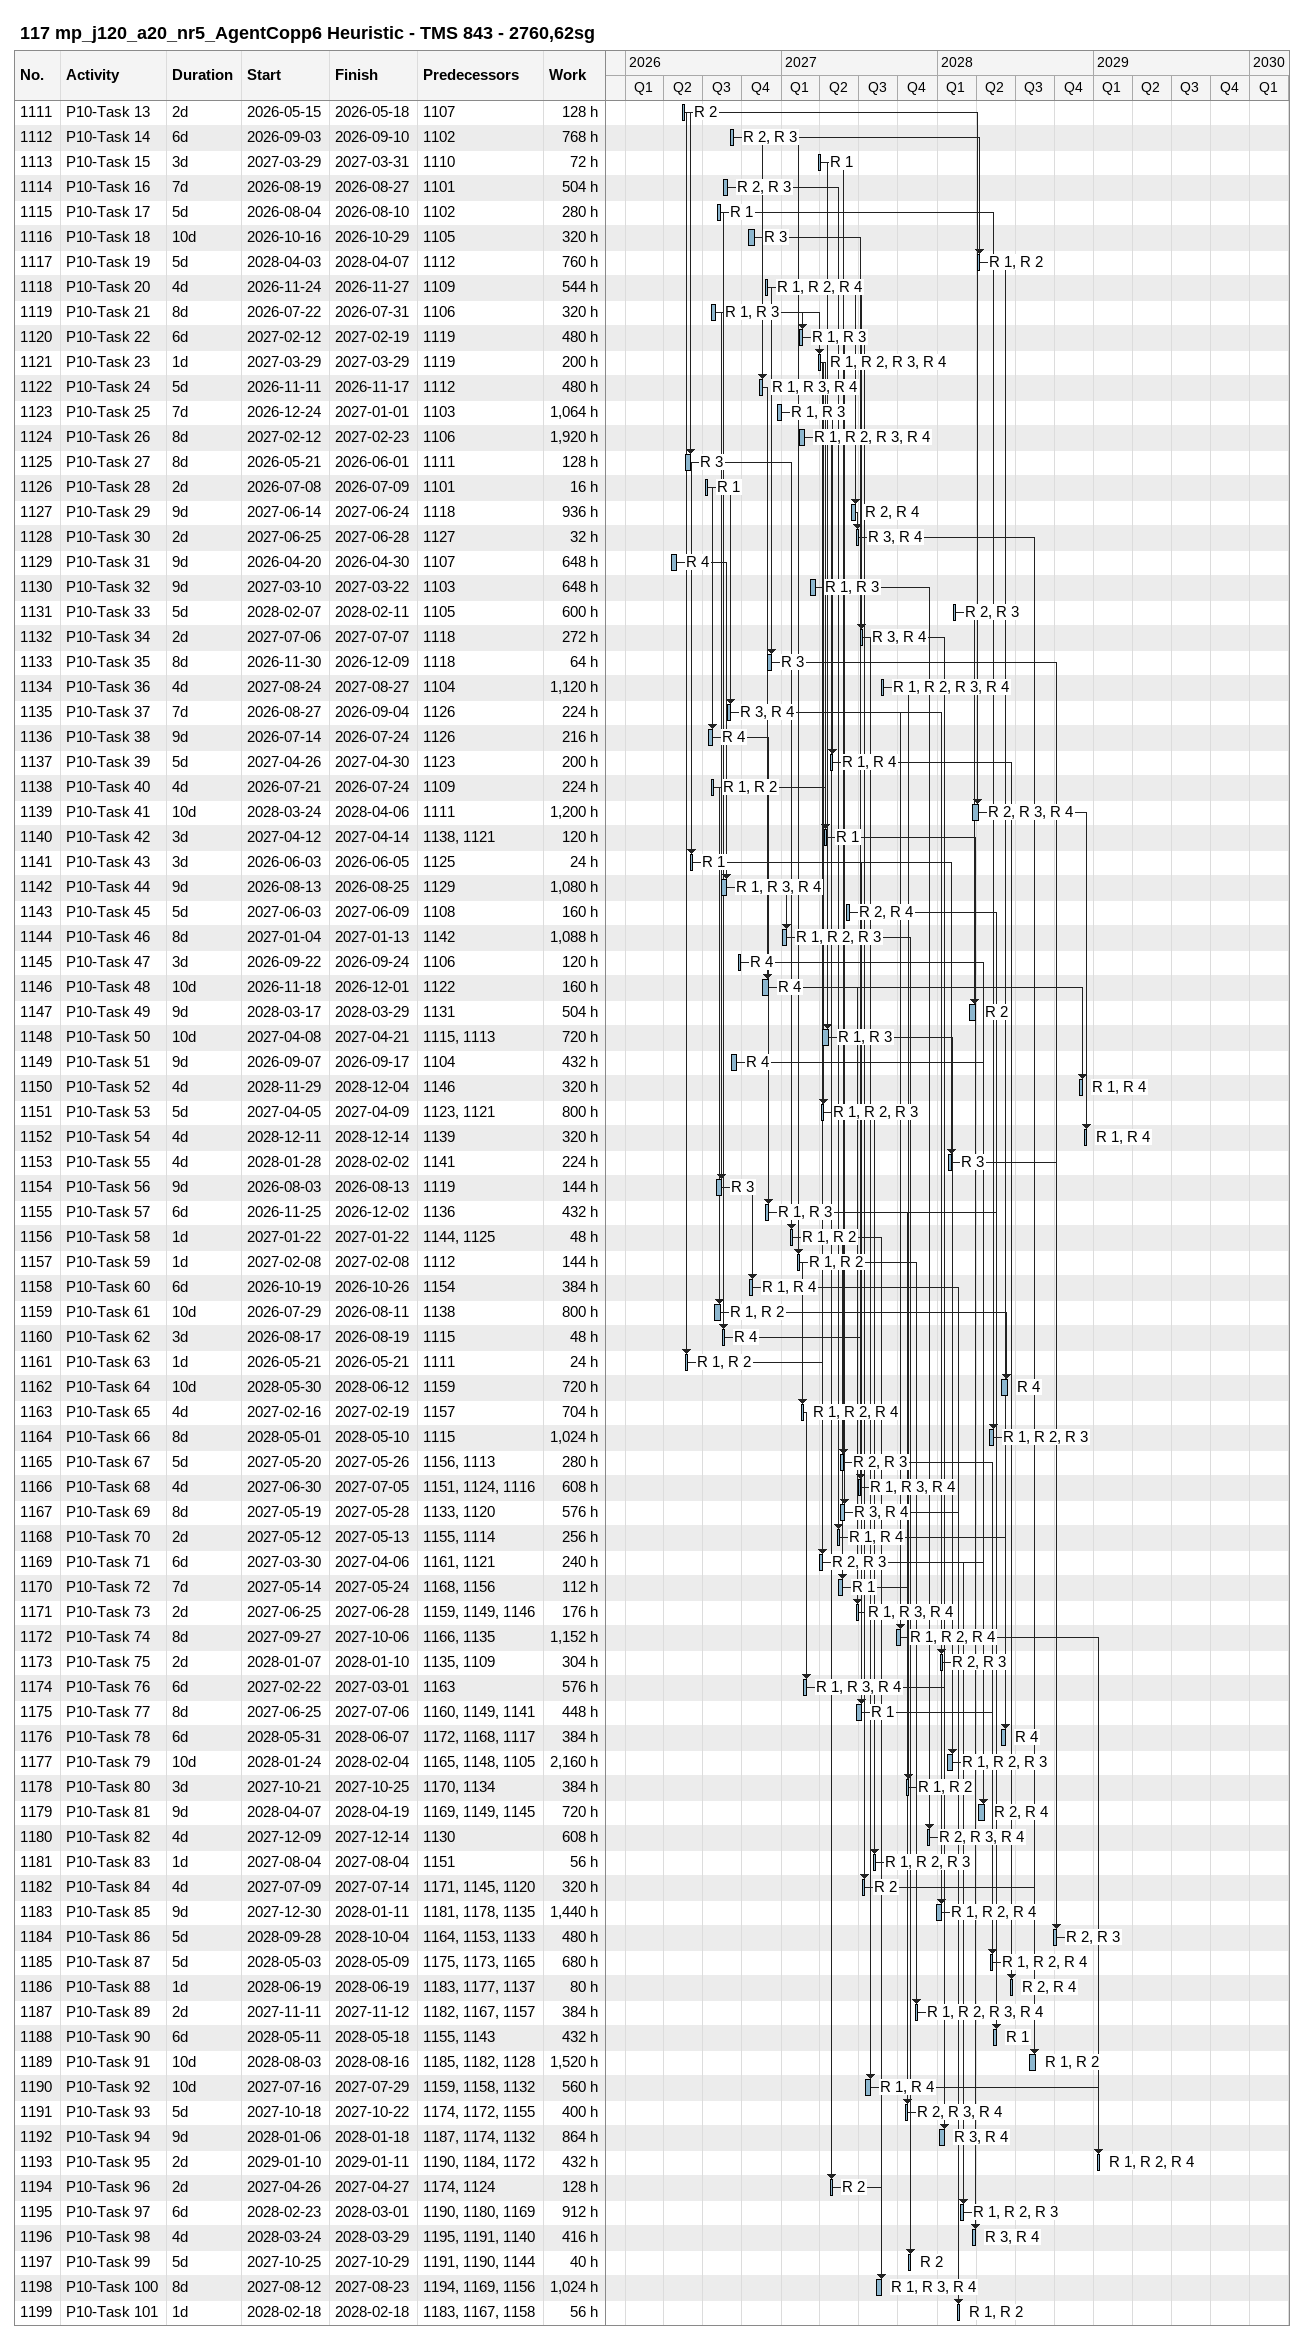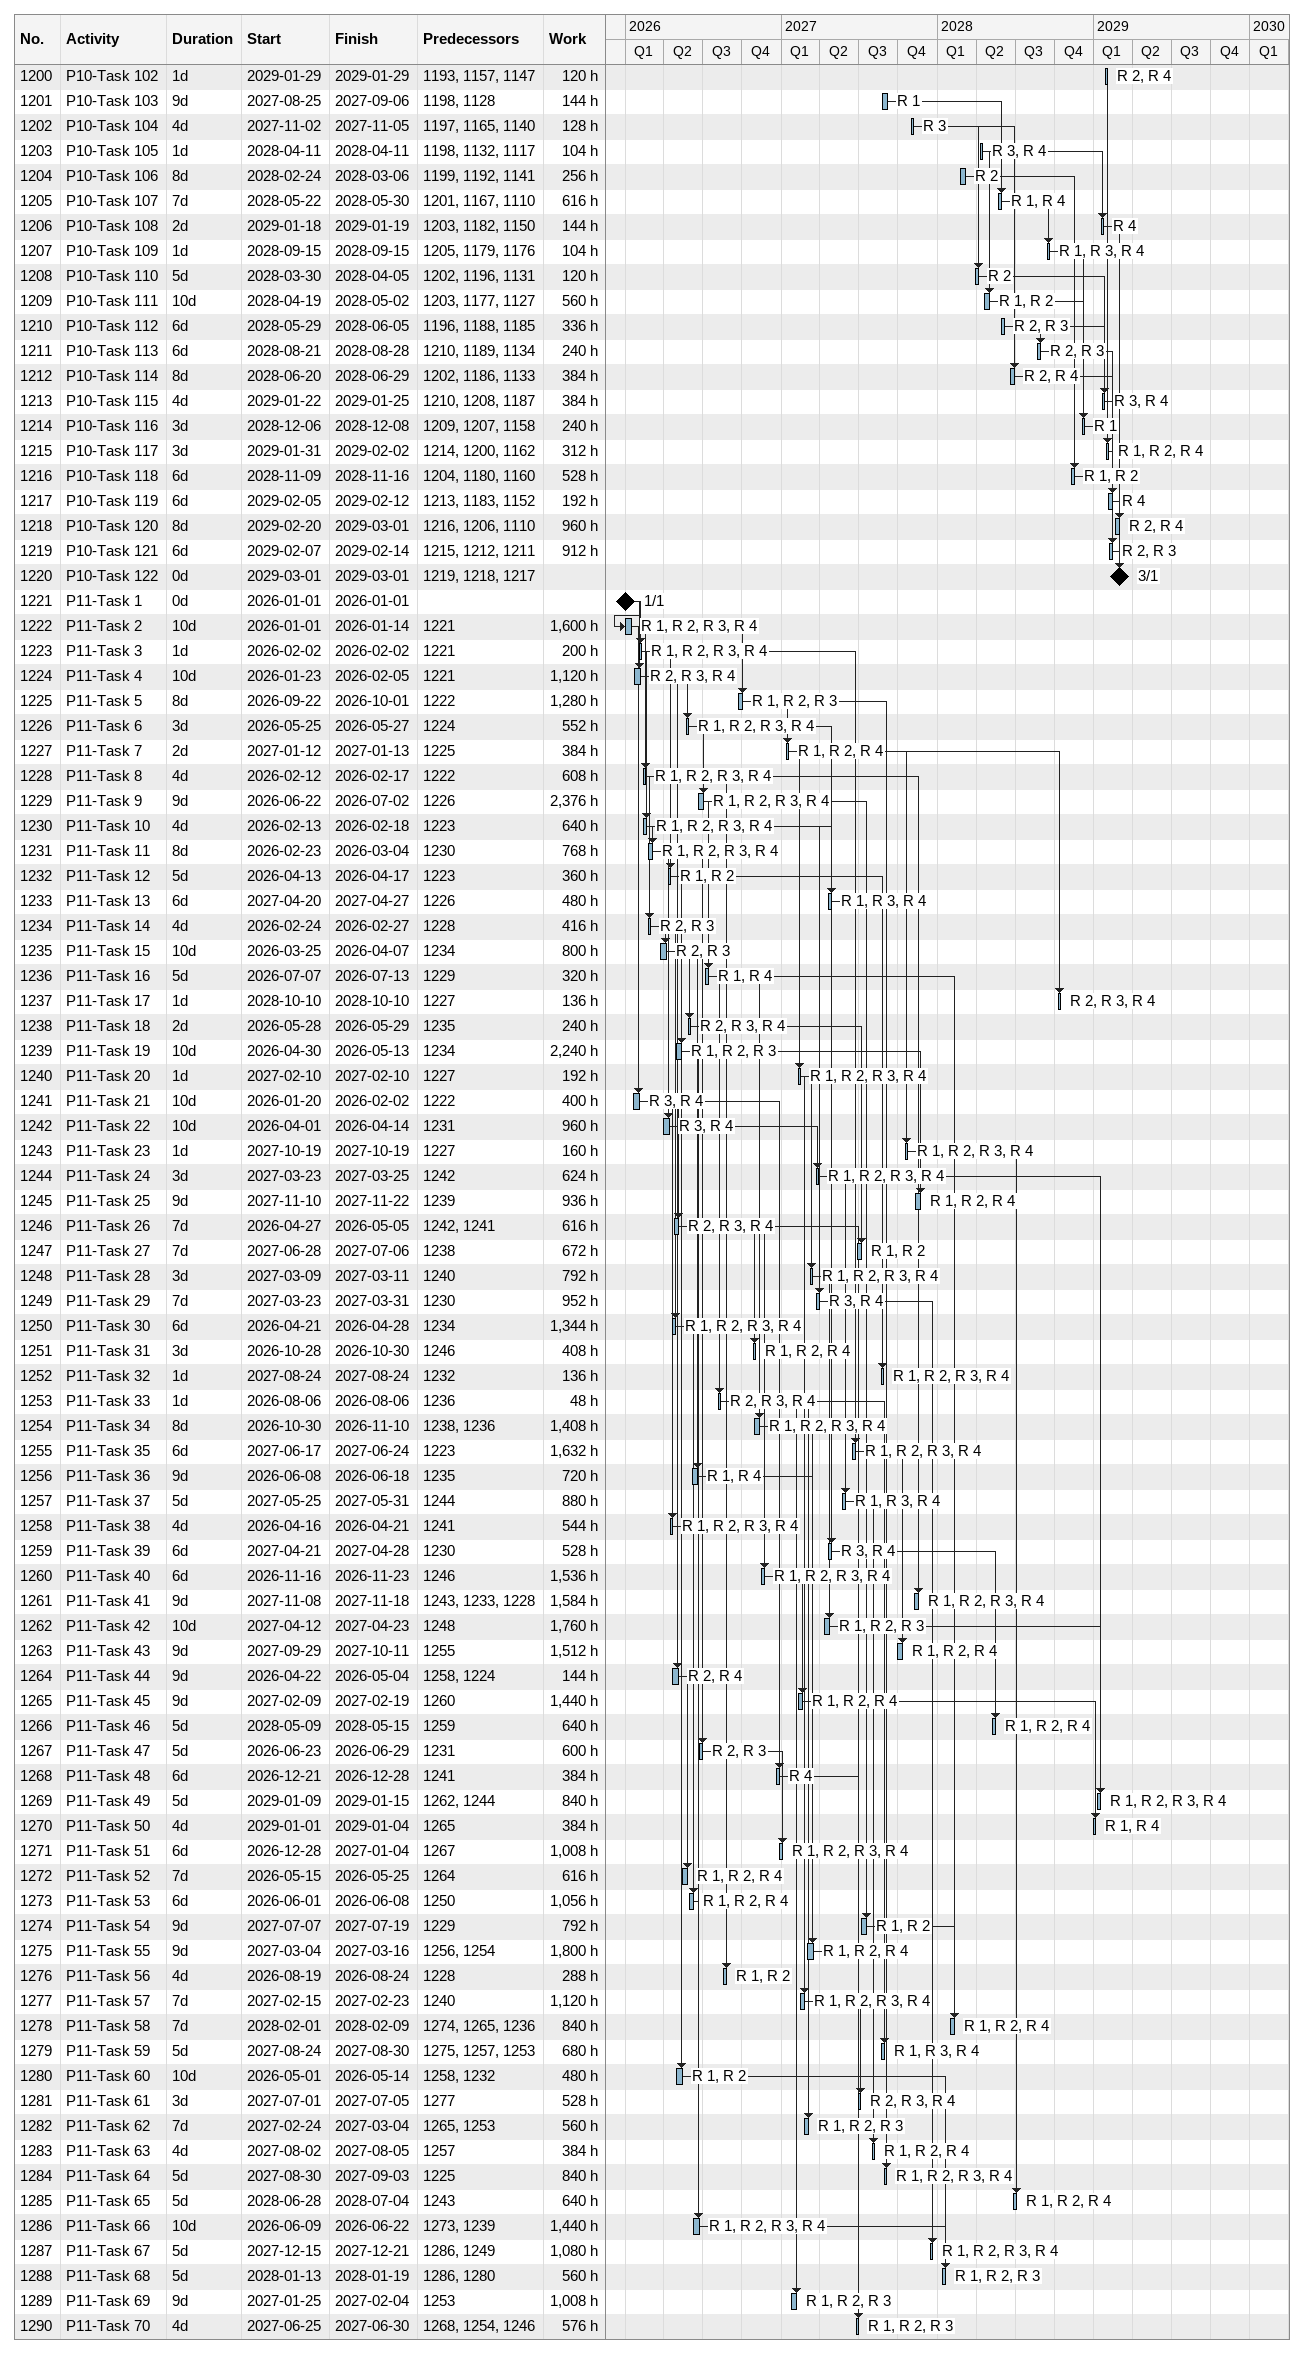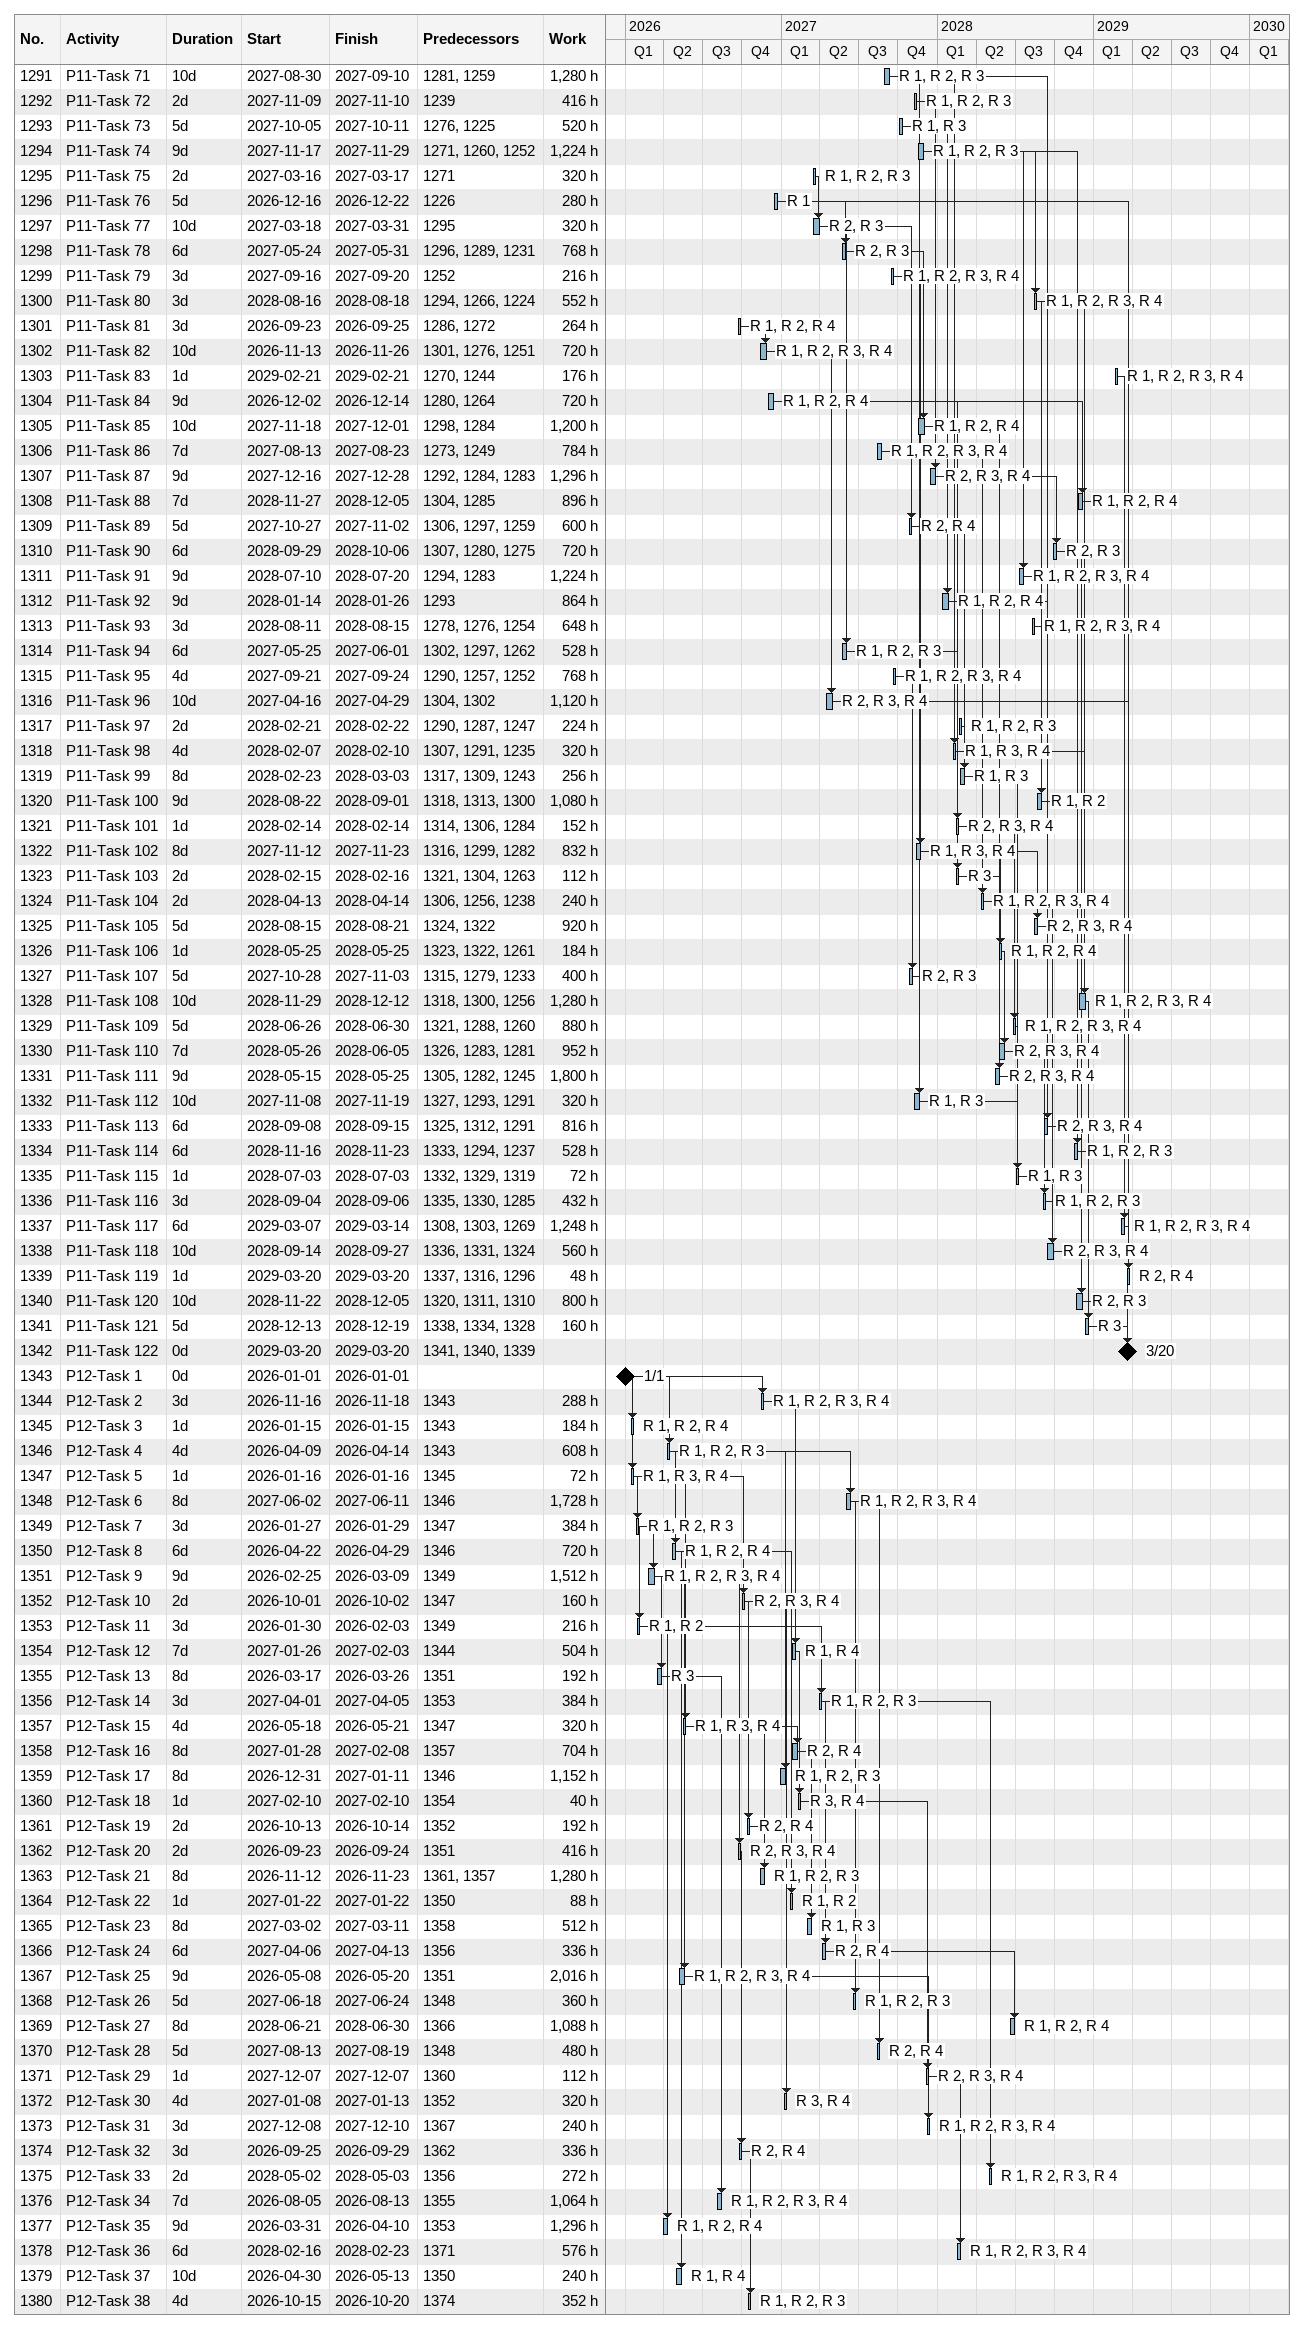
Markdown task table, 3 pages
117 mp_j120_a20_nr5_AgentCopp6 Heuristic - TMS 843 - 2760,62sg

| ID | Task | Duration | Start | Finish | Predecessors | Resources | Work (h) |
|---|---|---|---|---|---|---|---|
| 1111 | P10-Task 13 | 2d | 2026-05-15 | 2026-05-18 | 1107 | R 2 | 128 |
| 1112 | P10-Task 14 | 6d | 2026-09-03 | 2026-09-10 | 1102 | R 2, R 3 | 768 |
| 1113 | P10-Task 15 | 3d | 2027-03-29 | 2027-03-31 | 1110 | R 1 | 72 |
| 1114 | P10-Task 16 | 7d | 2026-08-19 | 2026-08-27 | 1101 | R 2, R 3 | 504 |
| 1115 | P10-Task 17 | 5d | 2026-08-04 | 2026-08-10 | 1102 | R 1 | 280 |
| 1116 | P10-Task 18 | 10d | 2026-10-16 | 2026-10-29 | 1105 | R 3 | 320 |
| 1117 | P10-Task 19 | 5d | 2028-04-03 | 2028-04-07 | 1112 | R 1, R 2 | 760 |
| 1118 | P10-Task 20 | 4d | 2026-11-24 | 2026-11-27 | 1109 | R 1, R 2, R 4 | 544 |
| 1119 | P10-Task 21 | 8d | 2026-07-22 | 2026-07-31 | 1106 | R 1, R 3 | 320 |
| 1120 | P10-Task 22 | 6d | 2027-02-12 | 2027-02-19 | 1119 | R 1, R 3 | 480 |
| 1121 | P10-Task 23 | 1d | 2027-03-29 | 2027-03-29 | 1119 | R 1, R 2, R 3, R 4 | 200 |
| 1122 | P10-Task 24 | 5d | 2026-11-11 | 2026-11-17 | 1112 | R 1, R 3, R 4 | 480 |
| 1123 | P10-Task 25 | 7d | 2026-12-24 | 2027-01-01 | 1103 | R 1, R 3 | 1064 |
| 1124 | P10-Task 26 | 8d | 2027-02-12 | 2027-02-23 | 1106 | R 1, R 2, R 3, R 4 | 1920 |
| 1125 | P10-Task 27 | 8d | 2026-05-21 | 2026-06-01 | 1111 | R 3 | 128 |
| 1126 | P10-Task 28 | 2d | 2026-07-08 | 2026-07-09 | 1101 | R 1 | 16 |
| 1127 | P10-Task 29 | 9d | 2027-06-14 | 2027-06-24 | 1118 | R 2, R 4 | 936 |
| 1128 | P10-Task 30 | 2d | 2027-06-25 | 2027-06-28 | 1127 | R 3, R 4 | 32 |
| 1129 | P10-Task 31 | 9d | 2026-04-20 | 2026-04-30 | 1107 | R 4 | 648 |
| 1130 | P10-Task 32 | 9d | 2027-03-10 | 2027-03-22 | 1103 | R 1, R 3 | 648 |
| 1131 | P10-Task 33 | 5d | 2028-02-07 | 2028-02-11 | 1105 | R 2, R 3 | 600 |
| 1132 | P10-Task 34 | 2d | 2027-07-06 | 2027-07-07 | 1118 | R 3, R 4 | 272 |
| 1133 | P10-Task 35 | 8d | 2026-11-30 | 2026-12-09 | 1118 | R 3 | 64 |
| 1134 | P10-Task 36 | 4d | 2027-08-24 | 2027-08-27 | 1104 | R 1, R 2, R 3, R 4 | 1120 |
| 1135 | P10-Task 37 | 7d | 2026-08-27 | 2026-09-04 | 1126 | R 3, R 4 | 224 |
| 1136 | P10-Task 38 | 9d | 2026-07-14 | 2026-07-24 | 1126 | R 4 | 216 |
| 1137 | P10-Task 39 | 5d | 2027-04-26 | 2027-04-30 | 1123 | R 1, R 4 | 200 |
| 1138 | P10-Task 40 | 4d | 2026-07-21 | 2026-07-24 | 1109 | R 1, R 2 | 224 |
| 1139 | P10-Task 41 | 10d | 2028-03-24 | 2028-04-06 | 1111 | R 2, R 3, R 4 | 1200 |
| 1140 | P10-Task 42 | 3d | 2027-04-12 | 2027-04-14 | 1138, 1121 | R 1 | 120 |
| 1141 | P10-Task 43 | 3d | 2026-06-03 | 2026-06-05 | 1125 | R 1 | 24 |
| 1142 | P10-Task 44 | 9d | 2026-08-13 | 2026-08-25 | 1129 | R 1, R 3, R 4 | 1080 |
| 1143 | P10-Task 45 | 5d | 2027-06-03 | 2027-06-09 | 1108 | R 2, R 4 | 160 |
| 1144 | P10-Task 46 | 8d | 2027-01-04 | 2027-01-13 | 1142 | R 1, R 2, R 3 | 1088 |
| 1145 | P10-Task 47 | 3d | 2026-09-22 | 2026-09-24 | 1106 | R 4 | 120 |
| 1146 | P10-Task 48 | 10d | 2026-11-18 | 2026-12-01 | 1122 | R 4 | 160 |
| 1147 | P10-Task 49 | 9d | 2028-03-17 | 2028-03-29 | 1131 | R 2 | 504 |
| 1148 | P10-Task 50 | 10d | 2027-04-08 | 2027-04-21 | 1115, 1113 | R 1, R 3 | 720 |
| 1149 | P10-Task 51 | 9d | 2026-09-07 | 2026-09-17 | 1104 | R 4 | 432 |
| 1150 | P10-Task 52 | 4d | 2028-11-29 | 2028-12-04 | 1146 | R 1, R 4 | 320 |
| 1151 | P10-Task 53 | 5d | 2027-04-05 | 2027-04-09 | 1123, 1121 | R 1, R 2, R 3 | 800 |
| 1152 | P10-Task 54 | 4d | 2028-12-11 | 2028-12-14 | 1139 | R 1, R 4 | 320 |
| 1153 | P10-Task 55 | 4d | 2028-01-28 | 2028-02-02 | 1141 | R 3 | 224 |
| 1154 | P10-Task 56 | 9d | 2026-08-03 | 2026-08-13 | 1119 | R 3 | 144 |
| 1155 | P10-Task 57 | 6d | 2026-11-25 | 2026-12-02 | 1136 | R 1, R 3 | 432 |
| 1156 | P10-Task 58 | 1d | 2027-01-22 | 2027-01-22 | 1144, 1125 | R 1, R 2 | 48 |
| 1157 | P10-Task 59 | 1d | 2027-02-08 | 2027-02-08 | 1112 | R 1, R 2 | 144 |
| 1158 | P10-Task 60 | 6d | 2026-10-19 | 2026-10-26 | 1154 | R 1, R 4 | 384 |
| 1159 | P10-Task 61 | 10d | 2026-07-29 | 2026-08-11 | 1138 | R 1, R 2 | 800 |
| 1160 | P10-Task 62 | 3d | 2026-08-17 | 2026-08-19 | 1115 | R 4 | 48 |
| 1161 | P10-Task 63 | 1d | 2026-05-21 | 2026-05-21 | 1111 | R 1, R 2 | 24 |
| 1162 | P10-Task 64 | 10d | 2028-05-30 | 2028-06-12 | 1159 | R 4 | 720 |
| 1163 | P10-Task 65 | 4d | 2027-02-16 | 2027-02-19 | 1157 | R 1, R 2, R 4 | 704 |
| 1164 | P10-Task 66 | 8d | 2028-05-01 | 2028-05-10 | 1115 | R 1, R 2, R 3 | 1024 |
| 1165 | P10-Task 67 | 5d | 2027-05-20 | 2027-05-26 | 1156, 1113 | R 2, R 3 | 280 |
| 1166 | P10-Task 68 | 4d | 2027-06-30 | 2027-07-05 | 1151, 1124, 1116 | R 1, R 3, R 4 | 608 |
| 1167 | P10-Task 69 | 8d | 2027-05-19 | 2027-05-28 | 1133, 1120 | R 3, R 4 | 576 |
| 1168 | P10-Task 70 | 2d | 2027-05-12 | 2027-05-13 | 1155, 1114 | R 1, R 4 | 256 |
| 1169 | P10-Task 71 | 6d | 2027-03-30 | 2027-04-06 | 1161, 1121 | R 2, R 3 | 240 |
| 1170 | P10-Task 72 | 7d | 2027-05-14 | 2027-05-24 | 1168, 1156 | R 1 | 112 |
| 1171 | P10-Task 73 | 2d | 2027-06-25 | 2027-06-28 | 1159, 1149, 1146 | R 1, R 3, R 4 | 176 |
| 1172 | P10-Task 74 | 8d | 2027-09-27 | 2027-10-06 | 1166, 1135 | R 1, R 2, R 4 | 1152 |
| 1173 | P10-Task 75 | 2d | 2028-01-07 | 2028-01-10 | 1135, 1109 | R 2, R 3 | 304 |
| 1174 | P10-Task 76 | 6d | 2027-02-22 | 2027-03-01 | 1163 | R 1, R 3, R 4 | 576 |
| 1175 | P10-Task 77 | 8d | 2027-06-25 | 2027-07-06 | 1160, 1149, 1141 | R 1 | 448 |
| 1176 | P10-Task 78 | 6d | 2028-05-31 | 2028-06-07 | 1172, 1168, 1117 | R 4 | 384 |
| 1177 | P10-Task 79 | 10d | 2028-01-24 | 2028-02-04 | 1165, 1148, 1105 | R 1, R 2, R 3 | 2160 |
| 1178 | P10-Task 80 | 3d | 2027-10-21 | 2027-10-25 | 1170, 1134 | R 1, R 2 | 384 |
| 1179 | P10-Task 81 | 9d | 2028-04-07 | 2028-04-19 | 1169, 1149, 1145 | R 2, R 4 | 720 |
| 1180 | P10-Task 82 | 4d | 2027-12-09 | 2027-12-14 | 1130 | R 2, R 3, R 4 | 608 |
| 1181 | P10-Task 83 | 1d | 2027-08-04 | 2027-08-04 | 1151 | R 1, R 2, R 3 | 56 |
| 1182 | P10-Task 84 | 4d | 2027-07-09 | 2027-07-14 | 1171, 1145, 1120 | R 2 | 320 |
| 1183 | P10-Task 85 | 9d | 2027-12-30 | 2028-01-11 | 1181, 1178, 1135 | R 1, R 2, R 4 | 1440 |
| 1184 | P10-Task 86 | 5d | 2028-09-28 | 2028-10-04 | 1164, 1153, 1133 | R 2, R 3 | 480 |
| 1185 | P10-Task 87 | 5d | 2028-05-03 | 2028-05-09 | 1175, 1173, 1165 | R 1, R 2, R 4 | 680 |
| 1186 | P10-Task 88 | 1d | 2028-06-19 | 2028-06-19 | 1183, 1177, 1137 | R 2, R 4 | 80 |
| 1187 | P10-Task 89 | 2d | 2027-11-11 | 2027-11-12 | 1182, 1167, 1157 | R 1, R 2, R 3, R 4 | 384 |
| 1188 | P10-Task 90 | 6d | 2028-05-11 | 2028-05-18 | 1155, 1143 | R 1 | 432 |
| 1189 | P10-Task 91 | 10d | 2028-08-03 | 2028-08-16 | 1185, 1182, 1128 | R 1, R 2 | 1520 |
| 1190 | P10-Task 92 | 10d | 2027-07-16 | 2027-07-29 | 1159, 1158, 1132 | R 1, R 4 | 560 |
| 1191 | P10-Task 93 | 5d | 2027-10-18 | 2027-10-22 | 1174, 1172, 1155 | R 2, R 3, R 4 | 400 |
| 1192 | P10-Task 94 | 9d | 2028-01-06 | 2028-01-18 | 1187, 1174, 1132 | R 3, R 4 | 864 |
| 1193 | P10-Task 95 | 2d | 2029-01-10 | 2029-01-11 | 1190, 1184, 1172 | R 1, R 2, R 4 | 432 |
| 1194 | P10-Task 96 | 2d | 2027-04-26 | 2027-04-27 | 1174, 1124 | R 2 | 128 |
| 1195 | P10-Task 97 | 6d | 2028-02-23 | 2028-03-01 | 1190, 1180, 1169 | R 1, R 2, R 3 | 912 |
| 1196 | P10-Task 98 | 4d | 2028-03-24 | 2028-03-29 | 1195, 1191, 1140 | R 3, R 4 | 416 |
| 1197 | P10-Task 99 | 5d | 2027-10-25 | 2027-10-29 | 1191, 1190, 1144 | R 2 | 40 |
| 1198 | P10-Task 100 | 8d | 2027-08-12 | 2027-08-23 | 1194, 1169, 1156 | R 1, R 3, R 4 | 1024 |
| 1199 | P10-Task 101 | 1d | 2028-02-18 | 2028-02-18 | 1183, 1167, 1158 | R 1, R 2 | 56 |
| 1200 | P10-Task 102 | 1d | 2029-01-29 | 2029-01-29 | 1193, 1157, 1147 | R 2, R 4 | 120 |
| 1201 | P10-Task 103 | 9d | 2027-08-25 | 2027-09-06 | 1198, 1128 | R 1 | 144 |
| 1202 | P10-Task 104 | 4d | 2027-11-02 | 2027-11-05 | 1197, 1165, 1140 | R 3 | 128 |
| 1203 | P10-Task 105 | 1d | 2028-04-11 | 2028-04-11 | 1198, 1132, 1117 | R 3, R 4 | 104 |
| 1204 | P10-Task 106 | 8d | 2028-02-24 | 2028-03-06 | 1199, 1192, 1141 | R 2 | 256 |
| 1205 | P10-Task 107 | 7d | 2028-05-22 | 2028-05-30 | 1201, 1167, 1110 | R 1, R 4 | 616 |
| 1206 | P10-Task 108 | 2d | 2029-01-18 | 2029-01-19 | 1203, 1182, 1150 | R 4 | 144 |
| 1207 | P10-Task 109 | 1d | 2028-09-15 | 2028-09-15 | 1205, 1179, 1176 | R 1, R 3, R 4 | 104 |
| 1208 | P10-Task 110 | 5d | 2028-03-30 | 2028-04-05 | 1202, 1196, 1131 | R 2 | 120 |
| 1209 | P10-Task 111 | 10d | 2028-04-19 | 2028-05-02 | 1203, 1177, 1127 | R 1, R 2 | 560 |
| 1210 | P10-Task 112 | 6d | 2028-05-29 | 2028-06-05 | 1196, 1188, 1185 | R 2, R 3 | 336 |
| 1211 | P10-Task 113 | 6d | 2028-08-21 | 2028-08-28 | 1210, 1189, 1134 | R 2, R 3 | 240 |
| 1212 | P10-Task 114 | 8d | 2028-06-20 | 2028-06-29 | 1202, 1186, 1133 | R 2, R 4 | 384 |
| 1213 | P10-Task 115 | 4d | 2029-01-22 | 2029-01-25 | 1210, 1208, 1187 | R 3, R 4 | 384 |
| 1214 | P10-Task 116 | 3d | 2028-12-06 | 2028-12-08 | 1209, 1207, 1158 | R 1 | 240 |
| 1215 | P10-Task 117 | 3d | 2029-01-31 | 2029-02-02 | 1214, 1200, 1162 | R 1, R 2, R 4 | 312 |
| 1216 | P10-Task 118 | 6d | 2028-11-09 | 2028-11-16 | 1204, 1180, 1160 | R 1, R 2 | 528 |
| 1217 | P10-Task 119 | 6d | 2029-02-05 | 2029-02-12 | 1213, 1183, 1152 | R 4 | 192 |
| 1218 | P10-Task 120 | 8d | 2029-02-20 | 2029-03-01 | 1216, 1206, 1110 | R 2, R 4 | 960 |
| 1219 | P10-Task 121 | 6d | 2029-02-07 | 2029-02-14 | 1215, 1212, 1211 | R 2, R 3 | 912 |
| 1220 | P10-Task 122 | 0d | 2029-03-01 | 2029-03-01 | 1219, 1218, 1217 |  |  |
| 1221 | P11-Task 1 | 0d | 2026-01-01 | 2026-01-01 |  |  |  |
| 1222 | P11-Task 2 | 10d | 2026-01-01 | 2026-01-14 | 1221 | R 1, R 2, R 3, R 4 | 1600 |
| 1223 | P11-Task 3 | 1d | 2026-02-02 | 2026-02-02 | 1221 | R 1, R 2, R 3, R 4 | 200 |
| 1224 | P11-Task 4 | 10d | 2026-01-23 | 2026-02-05 | 1221 | R 2, R 3, R 4 | 1120 |
| 1225 | P11-Task 5 | 8d | 2026-09-22 | 2026-10-01 | 1222 | R 1, R 2, R 3 | 1280 |
| 1226 | P11-Task 6 | 3d | 2026-05-25 | 2026-05-27 | 1224 | R 1, R 2, R 3, R 4 | 552 |
| 1227 | P11-Task 7 | 2d | 2027-01-12 | 2027-01-13 | 1225 | R 1, R 2, R 4 | 384 |
| 1228 | P11-Task 8 | 4d | 2026-02-12 | 2026-02-17 | 1222 | R 1, R 2, R 3, R 4 | 608 |
| 1229 | P11-Task 9 | 9d | 2026-06-22 | 2026-07-02 | 1226 | R 1, R 2, R 3, R 4 | 2376 |
| 1230 | P11-Task 10 | 4d | 2026-02-13 | 2026-02-18 | 1223 | R 1, R 2, R 3, R 4 | 640 |
| 1231 | P11-Task 11 | 8d | 2026-02-23 | 2026-03-04 | 1230 | R 1, R 2, R 3, R 4 | 768 |
| 1232 | P11-Task 12 | 5d | 2026-04-13 | 2026-04-17 | 1223 | R 1, R 2 | 360 |
| 1233 | P11-Task 13 | 6d | 2027-04-20 | 2027-04-27 | 1226 | R 1, R 3, R 4 | 480 |
| 1234 | P11-Task 14 | 4d | 2026-02-24 | 2026-02-27 | 1228 | R 2, R 3 | 416 |
| 1235 | P11-Task 15 | 10d | 2026-03-25 | 2026-04-07 | 1234 | R 2, R 3 | 800 |
| 1236 | P11-Task 16 | 5d | 2026-07-07 | 2026-07-13 | 1229 | R 1, R 4 | 320 |
| 1237 | P11-Task 17 | 1d | 2028-10-10 | 2028-10-10 | 1227 | R 2, R 3, R 4 | 136 |
| 1238 | P11-Task 18 | 2d | 2026-05-28 | 2026-05-29 | 1235 | R 2, R 3, R 4 | 240 |
| 1239 | P11-Task 19 | 10d | 2026-04-30 | 2026-05-13 | 1234 | R 1, R 2, R 3 | 2240 |
| 1240 | P11-Task 20 | 1d | 2027-02-10 | 2027-02-10 | 1227 | R 1, R 2, R 3, R 4 | 192 |
| 1241 | P11-Task 21 | 10d | 2026-01-20 | 2026-02-02 | 1222 | R 3, R 4 | 400 |
| 1242 | P11-Task 22 | 10d | 2026-04-01 | 2026-04-14 | 1231 | R 3, R 4 | 960 |
| 1243 | P11-Task 23 | 1d | 2027-10-19 | 2027-10-19 | 1227 | R 1, R 2, R 3, R 4 | 160 |
| 1244 | P11-Task 24 | 3d | 2027-03-23 | 2027-03-25 | 1242 | R 1, R 2, R 3, R 4 | 624 |
| 1245 | P11-Task 25 | 9d | 2027-11-10 | 2027-11-22 | 1239 | R 1, R 2, R 4 | 936 |
| 1246 | P11-Task 26 | 7d | 2026-04-27 | 2026-05-05 | 1242, 1241 | R 2, R 3, R 4 | 616 |
| 1247 | P11-Task 27 | 7d | 2027-06-28 | 2027-07-06 | 1238 | R 1, R 2 | 672 |
| 1248 | P11-Task 28 | 3d | 2027-03-09 | 2027-03-11 | 1240 | R 1, R 2, R 3, R 4 | 792 |
| 1249 | P11-Task 29 | 7d | 2027-03-23 | 2027-03-31 | 1230 | R 3, R 4 | 952 |
| 1250 | P11-Task 30 | 6d | 2026-04-21 | 2026-04-28 | 1234 | R 1, R 2, R 3, R 4 | 1344 |
| 1251 | P11-Task 31 | 3d | 2026-10-28 | 2026-10-30 | 1246 | R 1, R 2, R 4 | 408 |
| 1252 | P11-Task 32 | 1d | 2027-08-24 | 2027-08-24 | 1232 | R 1, R 2, R 3, R 4 | 136 |
| 1253 | P11-Task 33 | 1d | 2026-08-06 | 2026-08-06 | 1236 | R 2, R 3, R 4 | 48 |
| 1254 | P11-Task 34 | 8d | 2026-10-30 | 2026-11-10 | 1238, 1236 | R 1, R 2, R 3, R 4 | 1408 |
| 1255 | P11-Task 35 | 6d | 2027-06-17 | 2027-06-24 | 1223 | R 1, R 2, R 3, R 4 | 1632 |
| 1256 | P11-Task 36 | 9d | 2026-06-08 | 2026-06-18 | 1235 | R 1, R 4 | 720 |
| 1257 | P11-Task 37 | 5d | 2027-05-25 | 2027-05-31 | 1244 | R 1, R 3, R 4 | 880 |
| 1258 | P11-Task 38 | 4d | 2026-04-16 | 2026-04-21 | 1241 | R 1, R 2, R 3, R 4 | 544 |
| 1259 | P11-Task 39 | 6d | 2027-04-21 | 2027-04-28 | 1230 | R 3, R 4 | 528 |
| 1260 | P11-Task 40 | 6d | 2026-11-16 | 2026-11-23 | 1246 | R 1, R 2, R 3, R 4 | 1536 |
| 1261 | P11-Task 41 | 9d | 2027-11-08 | 2027-11-18 | 1243, 1233, 1228 | R 1, R 2, R 3, R 4 | 1584 |
| 1262 | P11-Task 42 | 10d | 2027-04-12 | 2027-04-23 | 1248 | R 1, R 2, R 3 | 1760 |
| 1263 | P11-Task 43 | 9d | 2027-09-29 | 2027-10-11 | 1255 | R 1, R 2, R 4 | 1512 |
| 1264 | P11-Task 44 | 9d | 2026-04-22 | 2026-05-04 | 1258, 1224 | R 2, R 4 | 144 |
| 1265 | P11-Task 45 | 9d | 2027-02-09 | 2027-02-19 | 1260 | R 1, R 2, R 4 | 1440 |
| 1266 | P11-Task 46 | 5d | 2028-05-09 | 2028-05-15 | 1259 | R 1, R 2, R 4 | 640 |
| 1267 | P11-Task 47 | 5d | 2026-06-23 | 2026-06-29 | 1231 | R 2, R 3 | 600 |
| 1268 | P11-Task 48 | 6d | 2026-12-21 | 2026-12-28 | 1241 | R 4 | 384 |
| 1269 | P11-Task 49 | 5d | 2029-01-09 | 2029-01-15 | 1262, 1244 | R 1, R 2, R 3, R 4 | 840 |
| 1270 | P11-Task 50 | 4d | 2029-01-01 | 2029-01-04 | 1265 | R 1, R 4 | 384 |
| 1271 | P11-Task 51 | 6d | 2026-12-28 | 2027-01-04 | 1267 | R 1, R 2, R 3, R 4 | 1008 |
| 1272 | P11-Task 52 | 7d | 2026-05-15 | 2026-05-25 | 1264 | R 1, R 2, R 4 | 616 |
| 1273 | P11-Task 53 | 6d | 2026-06-01 | 2026-06-08 | 1250 | R 1, R 2, R 4 | 1056 |
| 1274 | P11-Task 54 | 9d | 2027-07-07 | 2027-07-19 | 1229 | R 1, R 2 | 792 |
| 1275 | P11-Task 55 | 9d | 2027-03-04 | 2027-03-16 | 1256, 1254 | R 1, R 2, R 4 | 1800 |
| 1276 | P11-Task 56 | 4d | 2026-08-19 | 2026-08-24 | 1228 | R 1, R 2 | 288 |
| 1277 | P11-Task 57 | 7d | 2027-02-15 | 2027-02-23 | 1240 | R 1, R 2, R 3, R 4 | 1120 |
| 1278 | P11-Task 58 | 7d | 2028-02-01 | 2028-02-09 | 1274, 1265, 1236 | R 1, R 2, R 4 | 840 |
| 1279 | P11-Task 59 | 5d | 2027-08-24 | 2027-08-30 | 1275, 1257, 1253 | R 1, R 3, R 4 | 680 |
| 1280 | P11-Task 60 | 10d | 2026-05-01 | 2026-05-14 | 1258, 1232 | R 1, R 2 | 480 |
| 1281 | P11-Task 61 | 3d | 2027-07-01 | 2027-07-05 | 1277 | R 2, R 3, R 4 | 528 |
| 1282 | P11-Task 62 | 7d | 2027-02-24 | 2027-03-04 | 1265, 1253 | R 1, R 2, R 3 | 560 |
| 1283 | P11-Task 63 | 4d | 2027-08-02 | 2027-08-05 | 1257 | R 1, R 2, R 4 | 384 |
| 1284 | P11-Task 64 | 5d | 2027-08-30 | 2027-09-03 | 1225 | R 1, R 2, R 3, R 4 | 840 |
| 1285 | P11-Task 65 | 5d | 2028-06-28 | 2028-07-04 | 1243 | R 1, R 2, R 4 | 640 |
| 1286 | P11-Task 66 | 10d | 2026-06-09 | 2026-06-22 | 1273, 1239 | R 1, R 2, R 3, R 4 | 1440 |
| 1287 | P11-Task 67 | 5d | 2027-12-15 | 2027-12-21 | 1286, 1249 | R 1, R 2, R 3, R 4 | 1080 |
| 1288 | P11-Task 68 | 5d | 2028-01-13 | 2028-01-19 | 1286, 1280 | R 1, R 2, R 3 | 560 |
| 1289 | P11-Task 69 | 9d | 2027-01-25 | 2027-02-04 | 1253 | R 1, R 2, R 3 | 1008 |
| 1290 | P11-Task 70 | 4d | 2027-06-25 | 2027-06-30 | 1268, 1254, 1246 | R 1, R 2, R 3 | 576 |
| 1291 | P11-Task 71 | 10d | 2027-08-30 | 2027-09-10 | 1281, 1259 | R 1, R 2, R 3 | 1280 |
| 1292 | P11-Task 72 | 2d | 2027-11-09 | 2027-11-10 | 1239 | R 1, R 2, R 3 | 416 |
| 1293 | P11-Task 73 | 5d | 2027-10-05 | 2027-10-11 | 1276, 1225 | R 1, R 3 | 520 |
| 1294 | P11-Task 74 | 9d | 2027-11-17 | 2027-11-29 | 1271, 1260, 1252 | R 1, R 2, R 3 | 1224 |
| 1295 | P11-Task 75 | 2d | 2027-03-16 | 2027-03-17 | 1271 | R 1, R 2, R 3 | 320 |
| 1296 | P11-Task 76 | 5d | 2026-12-16 | 2026-12-22 | 1226 | R 1 | 280 |
| 1297 | P11-Task 77 | 10d | 2027-03-18 | 2027-03-31 | 1295 | R 2, R 3 | 320 |
| 1298 | P11-Task 78 | 6d | 2027-05-24 | 2027-05-31 | 1296, 1289, 1231 | R 2, R 3 | 768 |
| 1299 | P11-Task 79 | 3d | 2027-09-16 | 2027-09-20 | 1252 | R 1, R 2, R 3, R 4 | 216 |
| 1300 | P11-Task 80 | 3d | 2028-08-16 | 2028-08-18 | 1294, 1266, 1224 | R 1, R 2, R 3, R 4 | 552 |
| 1301 | P11-Task 81 | 3d | 2026-09-23 | 2026-09-25 | 1286, 1272 | R 1, R 2, R 4 | 264 |
| 1302 | P11-Task 82 | 10d | 2026-11-13 | 2026-11-26 | 1301, 1276, 1251 | R 1, R 2, R 3, R 4 | 720 |
| 1303 | P11-Task 83 | 1d | 2029-02-21 | 2029-02-21 | 1270, 1244 | R 1, R 2, R 3, R 4 | 176 |
| 1304 | P11-Task 84 | 9d | 2026-12-02 | 2026-12-14 | 1280, 1264 | R 1, R 2, R 4 | 720 |
| 1305 | P11-Task 85 | 10d | 2027-11-18 | 2027-12-01 | 1298, 1284 | R 1, R 2, R 4 | 1200 |
| 1306 | P11-Task 86 | 7d | 2027-08-13 | 2027-08-23 | 1273, 1249 | R 1, R 2, R 3, R 4 | 784 |
| 1307 | P11-Task 87 | 9d | 2027-12-16 | 2027-12-28 | 1292, 1284, 1283 | R 2, R 3, R 4 | 1296 |
| 1308 | P11-Task 88 | 7d | 2028-11-27 | 2028-12-05 | 1304, 1285 | R 1, R 2, R 4 | 896 |
| 1309 | P11-Task 89 | 5d | 2027-10-27 | 2027-11-02 | 1306, 1297, 1259 | R 2, R 4 | 600 |
| 1310 | P11-Task 90 | 6d | 2028-09-29 | 2028-10-06 | 1307, 1280, 1275 | R 2, R 3 | 720 |
| 1311 | P11-Task 91 | 9d | 2028-07-10 | 2028-07-20 | 1294, 1283 | R 1, R 2, R 3, R 4 | 1224 |
| 1312 | P11-Task 92 | 9d | 2028-01-14 | 2028-01-26 | 1293 | R 1, R 2, R 4 | 864 |
| 1313 | P11-Task 93 | 3d | 2028-08-11 | 2028-08-15 | 1278, 1276, 1254 | R 1, R 2, R 3, R 4 | 648 |
| 1314 | P11-Task 94 | 6d | 2027-05-25 | 2027-06-01 | 1302, 1297, 1262 | R 1, R 2, R 3 | 528 |
| 1315 | P11-Task 95 | 4d | 2027-09-21 | 2027-09-24 | 1290, 1257, 1252 | R 1, R 2, R 3, R 4 | 768 |
| 1316 | P11-Task 96 | 10d | 2027-04-16 | 2027-04-29 | 1304, 1302 | R 2, R 3, R 4 | 1120 |
| 1317 | P11-Task 97 | 2d | 2028-02-21 | 2028-02-22 | 1290, 1287, 1247 | R 1, R 2, R 3 | 224 |
| 1318 | P11-Task 98 | 4d | 2028-02-07 | 2028-02-10 | 1307, 1291, 1235 | R 1, R 3, R 4 | 320 |
| 1319 | P11-Task 99 | 8d | 2028-02-23 | 2028-03-03 | 1317, 1309, 1243 | R 1, R 3 | 256 |
| 1320 | P11-Task 100 | 9d | 2028-08-22 | 2028-09-01 | 1318, 1313, 1300 | R 1, R 2 | 1080 |
| 1321 | P11-Task 101 | 1d | 2028-02-14 | 2028-02-14 | 1314, 1306, 1284 | R 2, R 3, R 4 | 152 |
| 1322 | P11-Task 102 | 8d | 2027-11-12 | 2027-11-23 | 1316, 1299, 1282 | R 1, R 3, R 4 | 832 |
| 1323 | P11-Task 103 | 2d | 2028-02-15 | 2028-02-16 | 1321, 1304, 1263 | R 3 | 112 |
| 1324 | P11-Task 104 | 2d | 2028-04-13 | 2028-04-14 | 1306, 1256, 1238 | R 1, R 2, R 3, R 4 | 240 |
| 1325 | P11-Task 105 | 5d | 2028-08-15 | 2028-08-21 | 1324, 1322 | R 2, R 3, R 4 | 920 |
| 1326 | P11-Task 106 | 1d | 2028-05-25 | 2028-05-25 | 1323, 1322, 1261 | R 1, R 2, R 4 | 184 |
| 1327 | P11-Task 107 | 5d | 2027-10-28 | 2027-11-03 | 1315, 1279, 1233 | R 2, R 3 | 400 |
| 1328 | P11-Task 108 | 10d | 2028-11-29 | 2028-12-12 | 1318, 1300, 1256 | R 1, R 2, R 3, R 4 | 1280 |
| 1329 | P11-Task 109 | 5d | 2028-06-26 | 2028-06-30 | 1321, 1288, 1260 | R 1, R 2, R 3, R 4 | 880 |
| 1330 | P11-Task 110 | 7d | 2028-05-26 | 2028-06-05 | 1326, 1283, 1281 | R 2, R 3, R 4 | 952 |
| 1331 | P11-Task 111 | 9d | 2028-05-15 | 2028-05-25 | 1305, 1282, 1245 | R 2, R 3, R 4 | 1800 |
| 1332 | P11-Task 112 | 10d | 2027-11-08 | 2027-11-19 | 1327, 1293, 1291 | R 1, R 3 | 320 |
| 1333 | P11-Task 113 | 6d | 2028-09-08 | 2028-09-15 | 1325, 1312, 1291 | R 2, R 3, R 4 | 816 |
| 1334 | P11-Task 114 | 6d | 2028-11-16 | 2028-11-23 | 1333, 1294, 1237 | R 1, R 2, R 3 | 528 |
| 1335 | P11-Task 115 | 1d | 2028-07-03 | 2028-07-03 | 1332, 1329, 1319 | R 1, R 3 | 72 |
| 1336 | P11-Task 116 | 3d | 2028-09-04 | 2028-09-06 | 1335, 1330, 1285 | R 1, R 2, R 3 | 432 |
| 1337 | P11-Task 117 | 6d | 2029-03-07 | 2029-03-14 | 1308, 1303, 1269 | R 1, R 2, R 3, R 4 | 1248 |
| 1338 | P11-Task 118 | 10d | 2028-09-14 | 2028-09-27 | 1336, 1331, 1324 | R 2, R 3, R 4 | 560 |
| 1339 | P11-Task 119 | 1d | 2029-03-20 | 2029-03-20 | 1337, 1316, 1296 | R 2, R 4 | 48 |
| 1340 | P11-Task 120 | 10d | 2028-11-22 | 2028-12-05 | 1320, 1311, 1310 | R 2, R 3 | 800 |
| 1341 | P11-Task 121 | 5d | 2028-12-13 | 2028-12-19 | 1338, 1334, 1328 | R 3 | 160 |
| 1342 | P11-Task 122 | 0d | 2029-03-20 | 2029-03-20 | 1341, 1340, 1339 |  |  |
| 1343 | P12-Task 1 | 0d | 2026-01-01 | 2026-01-01 |  |  |  |
| 1344 | P12-Task 2 | 3d | 2026-11-16 | 2026-11-18 | 1343 | R 1, R 2, R 3, R 4 | 288 |
| 1345 | P12-Task 3 | 1d | 2026-01-15 | 2026-01-15 | 1343 | R 1, R 2, R 4 | 184 |
| 1346 | P12-Task 4 | 4d | 2026-04-09 | 2026-04-14 | 1343 | R 1, R 2, R 3 | 608 |
| 1347 | P12-Task 5 | 1d | 2026-01-16 | 2026-01-16 | 1345 | R 1, R 3, R 4 | 72 |
| 1348 | P12-Task 6 | 8d | 2027-06-02 | 2027-06-11 | 1346 | R 1, R 2, R 3, R 4 | 1728 |
| 1349 | P12-Task 7 | 3d | 2026-01-27 | 2026-01-29 | 1347 | R 1, R 2, R 3 | 384 |
| 1350 | P12-Task 8 | 6d | 2026-04-22 | 2026-04-29 | 1346 | R 1, R 2, R 4 | 720 |
| 1351 | P12-Task 9 | 9d | 2026-02-25 | 2026-03-09 | 1349 | R 1, R 2, R 3, R 4 | 1512 |
| 1352 | P12-Task 10 | 2d | 2026-10-01 | 2026-10-02 | 1347 | R 2, R 3, R 4 | 160 |
| 1353 | P12-Task 11 | 3d | 2026-01-30 | 2026-02-03 | 1349 | R 1, R 2 | 216 |
| 1354 | P12-Task 12 | 7d | 2027-01-26 | 2027-02-03 | 1344 | R 1, R 4 | 504 |
| 1355 | P12-Task 13 | 8d | 2026-03-17 | 2026-03-26 | 1351 | R 3 | 192 |
| 1356 | P12-Task 14 | 3d | 2027-04-01 | 2027-04-05 | 1353 | R 1, R 2, R 3 | 384 |
| 1357 | P12-Task 15 | 4d | 2026-05-18 | 2026-05-21 | 1347 | R 1, R 3, R 4 | 320 |
| 1358 | P12-Task 16 | 8d | 2027-01-28 | 2027-02-08 | 1357 | R 2, R 4 | 704 |
| 1359 | P12-Task 17 | 8d | 2026-12-31 | 2027-01-11 | 1346 | R 1, R 2, R 3 | 1152 |
| 1360 | P12-Task 18 | 1d | 2027-02-10 | 2027-02-10 | 1354 | R 3, R 4 | 40 |
| 1361 | P12-Task 19 | 2d | 2026-10-13 | 2026-10-14 | 1352 | R 2, R 4 | 192 |
| 1362 | P12-Task 20 | 2d | 2026-09-23 | 2026-09-24 | 1351 | R 2, R 3, R 4 | 416 |
| 1363 | P12-Task 21 | 8d | 2026-11-12 | 2026-11-23 | 1361, 1357 | R 1, R 2, R 3 | 1280 |
| 1364 | P12-Task 22 | 1d | 2027-01-22 | 2027-01-22 | 1350 | R 1, R 2 | 88 |
| 1365 | P12-Task 23 | 8d | 2027-03-02 | 2027-03-11 | 1358 | R 1, R 3 | 512 |
| 1366 | P12-Task 24 | 6d | 2027-04-06 | 2027-04-13 | 1356 | R 2, R 4 | 336 |
| 1367 | P12-Task 25 | 9d | 2026-05-08 | 2026-05-20 | 1351 | R 1, R 2, R 3, R 4 | 2016 |
| 1368 | P12-Task 26 | 5d | 2027-06-18 | 2027-06-24 | 1348 | R 1, R 2, R 3 | 360 |
| 1369 | P12-Task 27 | 8d | 2028-06-21 | 2028-06-30 | 1366 | R 1, R 2, R 4 | 1088 |
| 1370 | P12-Task 28 | 5d | 2027-08-13 | 2027-08-19 | 1348 | R 2, R 4 | 480 |
| 1371 | P12-Task 29 | 1d | 2027-12-07 | 2027-12-07 | 1360 | R 2, R 3, R 4 | 112 |
| 1372 | P12-Task 30 | 4d | 2027-01-08 | 2027-01-13 | 1352 | R 3, R 4 | 320 |
| 1373 | P12-Task 31 | 3d | 2027-12-08 | 2027-12-10 | 1367 | R 1, R 2, R 3, R 4 | 240 |
| 1374 | P12-Task 32 | 3d | 2026-09-25 | 2026-09-29 | 1362 | R 2, R 4 | 336 |
| 1375 | P12-Task 33 | 2d | 2028-05-02 | 2028-05-03 | 1356 | R 1, R 2, R 3, R 4 | 272 |
| 1376 | P12-Task 34 | 7d | 2026-08-05 | 2026-08-13 | 1355 | R 1, R 2, R 3, R 4 | 1064 |
| 1377 | P12-Task 35 | 9d | 2026-03-31 | 2026-04-10 | 1353 | R 1, R 2, R 4 | 1296 |
| 1378 | P12-Task 36 | 6d | 2028-02-16 | 2028-02-23 | 1371 | R 1, R 2, R 3, R 4 | 576 |
| 1379 | P12-Task 37 | 10d | 2026-04-30 | 2026-05-13 | 1350 | R 1, R 4 | 240 |
| 1380 | P12-Task 38 | 4d | 2026-10-15 | 2026-10-20 | 1374 | R 1, R 2, R 3 | 352 |
